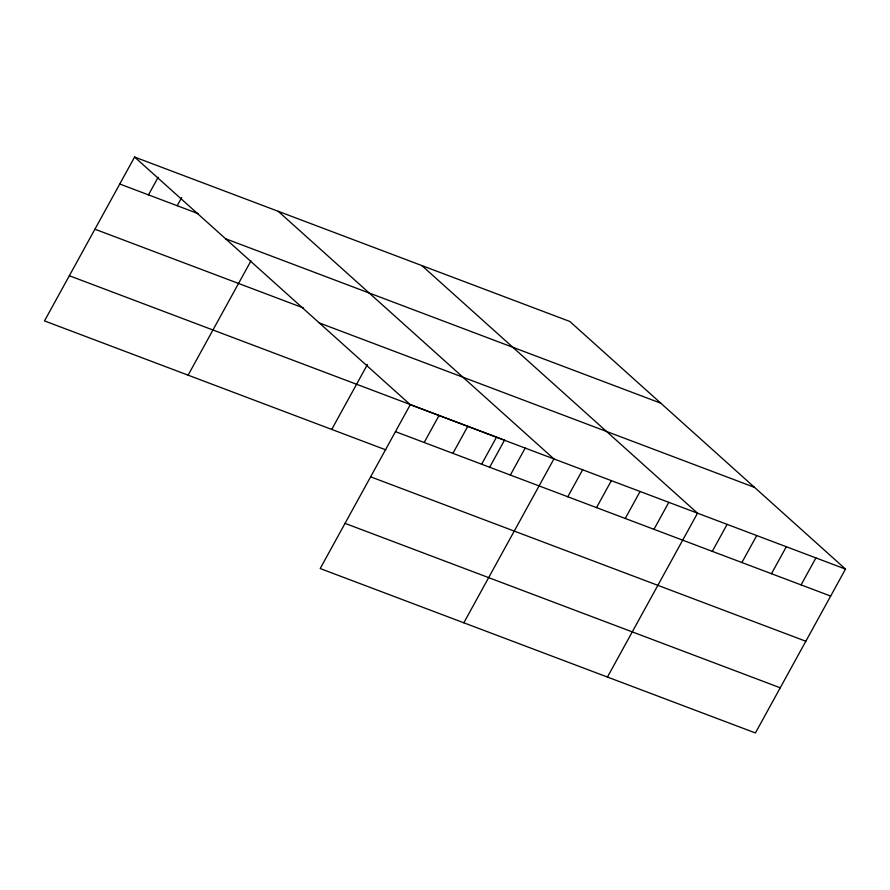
<?xml version="1.0" encoding="UTF-8"?>
<svg xmlns="http://www.w3.org/2000/svg" width="890" height="890" viewBox="0 0 890 890"><rect width="100%" height="100%" fill="white"/><g stroke="black" fill="none" stroke-linecap="round" stroke-linejoin="round"><path stroke-width="1.33" d="M134.59 157.041L410.29 404.672L320.2 568.543L755.41 732.96L845.5 569.088L569.8 321.457L134.59 157.041L44.5 320.912L385.782 449.851M148.485 194.865L158.153 177.277M177.199 205.724L181.716 197.513M188.113 375.168L250.958 260.859M331.736 429.425L367.448 364.477M424.185 442.497L439.015 415.519M452.91 453.355L467.74 426.377M481.635 464.202L496.464 437.224M489.511 467.495L504.541 440.161L69.331 275.733M510.359 475.06L525.189 448.07M463.824 622.8L553.914 458.928L278.203 211.297M567.798 496.765L582.639 469.775M596.523 507.611L611.363 480.633M625.247 518.47L640.088 491.48M653.972 529.316L668.802 502.338M607.436 677.056L697.526 513.185L421.827 265.554M712.289 551.355L727.119 524.366M741.882 562.536L756.723 535.546M771.474 573.716L786.315 546.727M801.078 584.897L815.908 557.908M119.761 184.019L198.437 213.745M225.571 238.754L660.781 403.181M94.918 229.197L303.479 307.984M319.31 322.948L754.52 487.375M410.29 404.672L845.5 569.088M395.46 431.65L830.67 596.077M370.629 476.829L805.828 641.245M345.042 523.365L780.241 687.792"/></g></svg>
